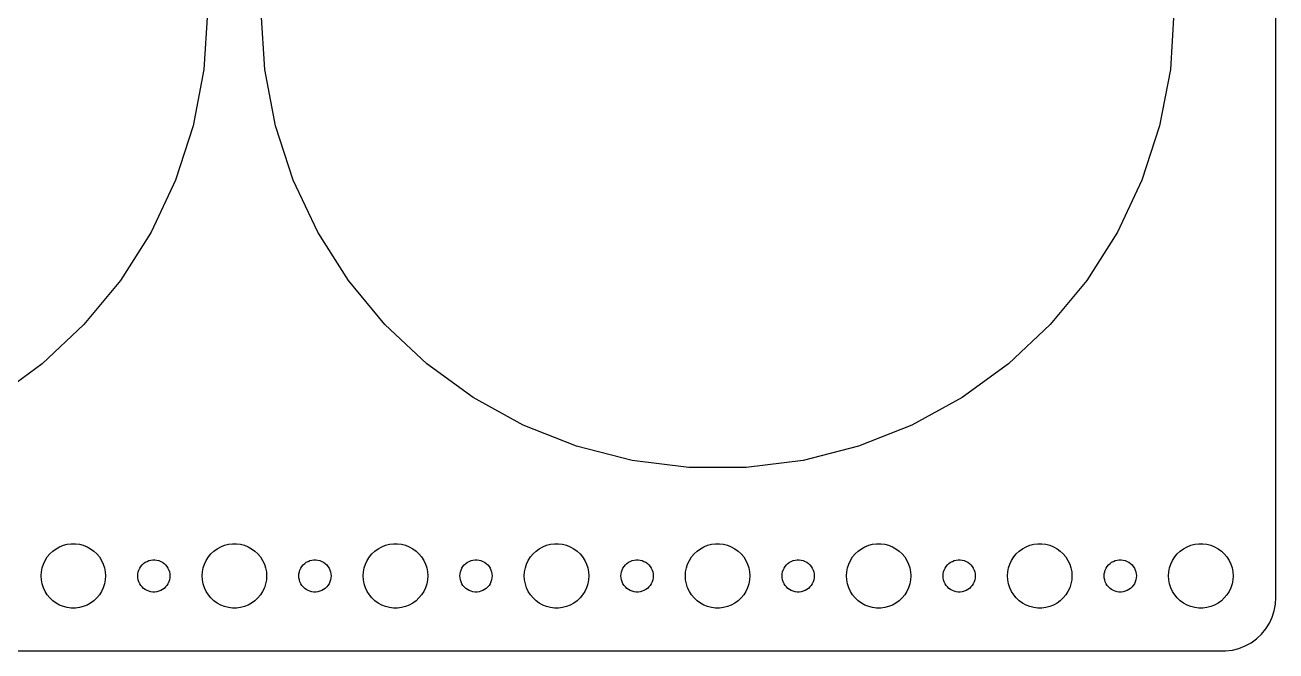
# Model space of a CAD drawing. Header units: metres. Extents: x -232 to 232, y -59 to 59.
# Drawn here: x 115.5 to 232, y -59.5 to -1.2 of the extents above; entities that cross this region are included whole.
import ezdxf

# ---------------------------------------------------------------- set-up
doc = ezdxf.new("R2010")
doc.units = ezdxf.units.M

msp = doc.modelspace()

# ---------------------------------------------------------------- linework, layer by layer
for p, q in [((232, -54.5), (232, 54.5)), ((132.5, 0), (132.165, -5.32666)), ((137.835, -5.32666), (137.5, 0)), ((222.5, 0), (222.165, -5.32666)), ((132.165, -5.32666), (131.165, -10.5693)), ((138.835, -10.5693), (137.835, -5.32666)), ((222.165, -5.32666), (221.165, -10.5693)), ((131.165, -10.5693), (129.516, -15.6453)), ((140.484, -15.6453), (138.835, -10.5693)), ((221.165, -10.5693), (219.516, -15.6453)), ((129.516, -15.6453), (127.243, -20.4745)), ((142.757, -20.4745), (140.484, -15.6453)), ((219.516, -15.6453), (217.243, -20.4745)), ((127.243, -20.4745), (124.383, -24.9809)), ((145.617, -24.9809), (142.757, -20.4745)), ((217.243, -20.4745), (214.383, -24.9809)), ((124.383, -24.9809), (120.981, -29.0932)), ((149.019, -29.0932), (145.617, -24.9809)), ((214.383, -24.9809), (210.981, -29.0932)), ((120.981, -29.0932), (117.091, -32.7468)), ((152.909, -32.7468), (149.019, -29.0932)), ((210.981, -29.0932), (207.091, -32.7468)), ((117.091, -32.7468), (112.773, -35.8839)), ((157.227, -35.8839), (152.909, -32.7468)), ((207.091, -32.7468), (202.773, -35.8839)), ((161.904, -38.4551), (157.227, -35.8839)), ((202.773, -35.8839), (198.096, -38.4551)), ((166.867, -40.4199), (161.904, -38.4551)), ((198.096, -38.4551), (193.133, -40.4199)), ((172.036, -41.7472), (166.867, -40.4199)), ((193.133, -40.4199), (187.964, -41.7472)), ((177.331, -42.4161), (172.036, -41.7472)), ((187.964, -41.7472), (182.669, -42.4161)), ((182.669, -42.4161), (177.331, -42.4161)), ((118.088, -50.1885), (118.393, -49.967)), ((118.393, -49.967), (118.723, -49.7855)), ((118.723, -49.7855), (119.073, -49.6468)), ((119.073, -49.6468), (119.438, -49.5531)), ((119.438, -49.5531), (119.812, -49.5059)), ((119.812, -49.5059), (120.188, -49.5059)), ((120.188, -49.5059), (120.562, -49.5531)), ((120.562, -49.5531), (120.927, -49.6468)), ((120.927, -49.6468), (121.277, -49.7855)), ((121.277, -49.7855), (121.607, -49.967)), ((121.607, -49.967), (121.912, -50.1885)), ((133.088, -50.1885), (133.393, -49.967)), ((133.393, -49.967), (133.723, -49.7855)), ((133.723, -49.7855), (134.073, -49.6468)), ((134.073, -49.6468), (134.438, -49.5531)), ((134.438, -49.5531), (134.812, -49.5059)), ((134.812, -49.5059), (135.188, -49.5059)), ((135.188, -49.5059), (135.562, -49.5531)), ((135.562, -49.5531), (135.927, -49.6468)), ((135.927, -49.6468), (136.277, -49.7855)), ((136.277, -49.7855), (136.607, -49.967)), ((136.607, -49.967), (136.912, -50.1885)), ((148.088, -50.1885), (148.393, -49.967)), ((148.393, -49.967), (148.723, -49.7855)), ((148.723, -49.7855), (149.073, -49.6468)), ((149.073, -49.6468), (149.438, -49.5531)), ((149.438, -49.5531), (149.812, -49.5059)), ((149.812, -49.5059), (150.188, -49.5059)), ((150.188, -49.5059), (150.562, -49.5531)), ((150.562, -49.5531), (150.927, -49.6468)), ((150.927, -49.6468), (151.277, -49.7855)), ((151.277, -49.7855), (151.607, -49.967)), ((151.607, -49.967), (151.912, -50.1885)), ((163.088, -50.1885), (163.393, -49.967)), ((163.393, -49.967), (163.723, -49.7855)), ((163.723, -49.7855), (164.073, -49.6468)), ((164.073, -49.6468), (164.438, -49.5531)), ((164.438, -49.5531), (164.812, -49.5059)), ((164.812, -49.5059), (165.188, -49.5059)), ((165.188, -49.5059), (165.562, -49.5531)), ((165.562, -49.5531), (165.927, -49.6468)), ((165.927, -49.6468), (166.277, -49.7855)), ((166.277, -49.7855), (166.607, -49.967)), ((166.607, -49.967), (166.912, -50.1885)), ((178.088, -50.1885), (178.393, -49.967)), ((178.393, -49.967), (178.723, -49.7855)), ((178.723, -49.7855), (179.073, -49.6468)), ((179.073, -49.6468), (179.438, -49.5531)), ((179.438, -49.5531), (179.812, -49.5059)), ((179.812, -49.5059), (180.188, -49.5059)), ((180.188, -49.5059), (180.562, -49.5531)), ((180.562, -49.5531), (180.927, -49.6468)), ((180.927, -49.6468), (181.277, -49.7855)), ((181.277, -49.7855), (181.607, -49.967)), ((181.607, -49.967), (181.912, -50.1885)), ((193.088, -50.1885), (193.393, -49.967)), ((193.393, -49.967), (193.723, -49.7855)), ((193.723, -49.7855), (194.073, -49.6468)), ((194.073, -49.6468), (194.438, -49.5531)), ((194.438, -49.5531), (194.812, -49.5059)), ((194.812, -49.5059), (195.188, -49.5059)), ((195.188, -49.5059), (195.562, -49.5531)), ((195.562, -49.5531), (195.927, -49.6468)), ((195.927, -49.6468), (196.277, -49.7855)), ((196.277, -49.7855), (196.607, -49.967)), ((196.607, -49.967), (196.912, -50.1885)), ((208.088, -50.1885), (208.393, -49.967)), ((208.393, -49.967), (208.723, -49.7855)), ((208.723, -49.7855), (209.073, -49.6468)), ((209.073, -49.6468), (209.438, -49.5531)), ((209.438, -49.5531), (209.812, -49.5059)), ((209.812, -49.5059), (210.188, -49.5059)), ((210.188, -49.5059), (210.562, -49.5531)), ((210.562, -49.5531), (210.927, -49.6468)), ((210.927, -49.6468), (211.277, -49.7855)), ((211.277, -49.7855), (211.607, -49.967)), ((211.607, -49.967), (211.912, -50.1885)), ((223.088, -50.1885), (223.393, -49.967)), ((223.393, -49.967), (223.723, -49.7855)), ((223.723, -49.7855), (224.073, -49.6468)), ((224.073, -49.6468), (224.438, -49.5531)), ((224.438, -49.5531), (224.812, -49.5059)), ((224.812, -49.5059), (225.188, -49.5059)), ((225.188, -49.5059), (225.562, -49.5531)), ((225.562, -49.5531), (225.927, -49.6468)), ((225.927, -49.6468), (226.277, -49.7855)), ((226.277, -49.7855), (226.607, -49.967)), ((226.607, -49.967), (226.912, -50.1885)), ((117.211, -51.3956), (117.371, -51.0547)), ((117.371, -51.0547), (117.573, -50.7366)), ((117.573, -50.7366), (117.813, -50.4464)), ((117.813, -50.4464), (118.088, -50.1885)), ((121.912, -50.1885), (122.187, -50.4464)), ((122.187, -50.4464), (122.427, -50.7366)), ((122.427, -50.7366), (122.629, -51.0547)), ((122.629, -51.0547), (122.789, -51.3956)), ((126.544, -51.3442), (126.696, -51.2335)), ((126.696, -51.2335), (126.861, -51.1428)), ((126.861, -51.1428), (127.036, -51.0734)), ((127.036, -51.0734), (127.219, -51.0266)), ((127.219, -51.0266), (127.406, -51.003)), ((127.406, -51.003), (127.594, -51.003)), ((127.594, -51.003), (127.781, -51.0266)), ((127.781, -51.0266), (127.964, -51.0734)), ((127.964, -51.0734), (128.139, -51.1428)), ((128.139, -51.1428), (128.304, -51.2335)), ((128.304, -51.2335), (128.456, -51.3442)), ((132.211, -51.3956), (132.371, -51.0547)), ((132.371, -51.0547), (132.573, -50.7366)), ((132.573, -50.7366), (132.813, -50.4464)), ((132.813, -50.4464), (133.088, -50.1885)), ((136.912, -50.1885), (137.187, -50.4464)), ((137.187, -50.4464), (137.427, -50.7366)), ((137.427, -50.7366), (137.629, -51.0547)), ((137.629, -51.0547), (137.789, -51.3956)), ((141.544, -51.3442), (141.696, -51.2335)), ((141.696, -51.2335), (141.861, -51.1428)), ((141.861, -51.1428), (142.036, -51.0734)), ((142.036, -51.0734), (142.219, -51.0266)), ((142.219, -51.0266), (142.406, -51.003)), ((142.406, -51.003), (142.594, -51.003)), ((142.594, -51.003), (142.781, -51.0266)), ((142.781, -51.0266), (142.964, -51.0734)), ((142.964, -51.0734), (143.139, -51.1428)), ((143.139, -51.1428), (143.304, -51.2335)), ((143.304, -51.2335), (143.456, -51.3442)), ((147.211, -51.3956), (147.371, -51.0547)), ((147.371, -51.0547), (147.573, -50.7366)), ((147.573, -50.7366), (147.813, -50.4464)), ((147.813, -50.4464), (148.088, -50.1885)), ((151.912, -50.1885), (152.187, -50.4464)), ((152.187, -50.4464), (152.427, -50.7366)), ((152.427, -50.7366), (152.629, -51.0547)), ((152.629, -51.0547), (152.789, -51.3956)), ((156.544, -51.3442), (156.696, -51.2335)), ((156.696, -51.2335), (156.861, -51.1428)), ((156.861, -51.1428), (157.036, -51.0734)), ((157.036, -51.0734), (157.219, -51.0266)), ((157.219, -51.0266), (157.406, -51.003)), ((157.406, -51.003), (157.594, -51.003)), ((157.594, -51.003), (157.781, -51.0266)), ((157.781, -51.0266), (157.964, -51.0734)), ((157.964, -51.0734), (158.139, -51.1428)), ((158.139, -51.1428), (158.304, -51.2335)), ((158.304, -51.2335), (158.456, -51.3442)), ((162.211, -51.3956), (162.371, -51.0547)), ((162.371, -51.0547), (162.573, -50.7366)), ((162.573, -50.7366), (162.813, -50.4464)), ((162.813, -50.4464), (163.088, -50.1885)), ((166.912, -50.1885), (167.187, -50.4464)), ((167.187, -50.4464), (167.427, -50.7366)), ((167.427, -50.7366), (167.629, -51.0547)), ((167.629, -51.0547), (167.789, -51.3956)), ((171.544, -51.3442), (171.696, -51.2335)), ((171.696, -51.2335), (171.861, -51.1428)), ((171.861, -51.1428), (172.036, -51.0734)), ((172.036, -51.0734), (172.219, -51.0266)), ((172.219, -51.0266), (172.406, -51.003)), ((172.406, -51.003), (172.594, -51.003)), ((172.594, -51.003), (172.781, -51.0266)), ((172.781, -51.0266), (172.964, -51.0734)), ((172.964, -51.0734), (173.139, -51.1428)), ((173.139, -51.1428), (173.304, -51.2335)), ((173.304, -51.2335), (173.456, -51.3442)), ((177.211, -51.3956), (177.371, -51.0547)), ((177.371, -51.0547), (177.573, -50.7366)), ((177.573, -50.7366), (177.813, -50.4464)), ((177.813, -50.4464), (178.088, -50.1885)), ((181.912, -50.1885), (182.187, -50.4464)), ((182.187, -50.4464), (182.427, -50.7366)), ((182.427, -50.7366), (182.629, -51.0547)), ((182.629, -51.0547), (182.789, -51.3956)), ((186.544, -51.3442), (186.696, -51.2335)), ((186.696, -51.2335), (186.861, -51.1428)), ((186.861, -51.1428), (187.036, -51.0734)), ((187.036, -51.0734), (187.219, -51.0266)), ((187.219, -51.0266), (187.406, -51.003)), ((187.406, -51.003), (187.594, -51.003)), ((187.594, -51.003), (187.781, -51.0266)), ((187.781, -51.0266), (187.964, -51.0734)), ((187.964, -51.0734), (188.139, -51.1428)), ((188.139, -51.1428), (188.304, -51.2335)), ((188.304, -51.2335), (188.456, -51.3442)), ((192.211, -51.3956), (192.371, -51.0547)), ((192.371, -51.0547), (192.573, -50.7366)), ((192.573, -50.7366), (192.813, -50.4464)), ((192.813, -50.4464), (193.088, -50.1885)), ((196.912, -50.1885), (197.187, -50.4464)), ((197.187, -50.4464), (197.427, -50.7366)), ((197.427, -50.7366), (197.629, -51.0547)), ((197.629, -51.0547), (197.789, -51.3956)), ((201.544, -51.3442), (201.696, -51.2335)), ((201.696, -51.2335), (201.861, -51.1428)), ((201.861, -51.1428), (202.036, -51.0734)), ((202.036, -51.0734), (202.219, -51.0266)), ((202.219, -51.0266), (202.406, -51.003)), ((202.406, -51.003), (202.594, -51.003)), ((202.594, -51.003), (202.781, -51.0266)), ((202.781, -51.0266), (202.964, -51.0734)), ((202.964, -51.0734), (203.139, -51.1428)), ((203.139, -51.1428), (203.304, -51.2335)), ((203.304, -51.2335), (203.456, -51.3442)), ((207.211, -51.3956), (207.371, -51.0547)), ((207.371, -51.0547), (207.573, -50.7366)), ((207.573, -50.7366), (207.813, -50.4464)), ((207.813, -50.4464), (208.088, -50.1885)), ((211.912, -50.1885), (212.187, -50.4464)), ((212.187, -50.4464), (212.427, -50.7366)), ((212.427, -50.7366), (212.629, -51.0547)), ((212.629, -51.0547), (212.789, -51.3956)), ((216.544, -51.3442), (216.696, -51.2335)), ((216.696, -51.2335), (216.861, -51.1428)), ((216.861, -51.1428), (217.036, -51.0734)), ((217.036, -51.0734), (217.219, -51.0266)), ((217.219, -51.0266), (217.406, -51.003)), ((217.406, -51.003), (217.594, -51.003)), ((217.594, -51.003), (217.781, -51.0266)), ((217.781, -51.0266), (217.964, -51.0734)), ((217.964, -51.0734), (218.139, -51.1428)), ((218.139, -51.1428), (218.304, -51.2335)), ((218.304, -51.2335), (218.456, -51.3442)), ((222.211, -51.3956), (222.371, -51.0547)), ((222.371, -51.0547), (222.573, -50.7366)), ((222.573, -50.7366), (222.813, -50.4464)), ((222.813, -50.4464), (223.088, -50.1885)), ((226.912, -50.1885), (227.187, -50.4464)), ((227.187, -50.4464), (227.427, -50.7366)), ((227.427, -50.7366), (227.629, -51.0547)), ((227.629, -51.0547), (227.789, -51.3956)), ((117, -52.5), (117.024, -52.124)), ((117.024, -52.124), (117.094, -51.7539)), ((117.094, -51.7539), (117.211, -51.3956)), ((122.789, -51.3956), (122.906, -51.7539)), ((122.906, -51.7539), (122.976, -52.124)), ((122.976, -52.124), (123, -52.5)), ((126, -52.5), (126.012, -52.312)), ((126.012, -52.312), (126.047, -52.127)), ((126.047, -52.127), (126.105, -51.9478)), ((126.105, -51.9478), (126.186, -51.7774)), ((126.186, -51.7774), (126.286, -51.6183)), ((126.286, -51.6183), (126.407, -51.4732)), ((126.407, -51.4732), (126.544, -51.3442)), ((128.456, -51.3442), (128.593, -51.4732)), ((128.593, -51.4732), (128.714, -51.6183)), ((128.714, -51.6183), (128.814, -51.7774)), ((128.814, -51.7774), (128.895, -51.9478)), ((128.895, -51.9478), (128.953, -52.127)), ((128.953, -52.127), (128.988, -52.312)), ((128.988, -52.312), (129, -52.5)), ((132, -52.5), (132.024, -52.124)), ((132.024, -52.124), (132.094, -51.7539)), ((132.094, -51.7539), (132.211, -51.3956)), ((137.789, -51.3956), (137.906, -51.7539)), ((137.906, -51.7539), (137.976, -52.124)), ((137.976, -52.124), (138, -52.5)), ((141, -52.5), (141.012, -52.312)), ((141.012, -52.312), (141.047, -52.127)), ((141.047, -52.127), (141.105, -51.9478)), ((141.105, -51.9478), (141.186, -51.7774)), ((141.186, -51.7774), (141.286, -51.6183)), ((141.286, -51.6183), (141.407, -51.4732)), ((141.407, -51.4732), (141.544, -51.3442)), ((143.456, -51.3442), (143.593, -51.4732)), ((143.593, -51.4732), (143.714, -51.6183)), ((143.714, -51.6183), (143.814, -51.7774)), ((143.814, -51.7774), (143.895, -51.9478)), ((143.895, -51.9478), (143.953, -52.127)), ((143.953, -52.127), (143.988, -52.312)), ((143.988, -52.312), (144, -52.5)), ((147, -52.5), (147.024, -52.124)), ((147.024, -52.124), (147.094, -51.7539)), ((147.094, -51.7539), (147.211, -51.3956)), ((152.789, -51.3956), (152.906, -51.7539)), ((152.906, -51.7539), (152.976, -52.124)), ((152.976, -52.124), (153, -52.5)), ((156, -52.5), (156.012, -52.312)), ((156.012, -52.312), (156.047, -52.127)), ((156.047, -52.127), (156.105, -51.9478)), ((156.105, -51.9478), (156.186, -51.7774)), ((156.186, -51.7774), (156.286, -51.6183)), ((156.286, -51.6183), (156.407, -51.4732)), ((156.407, -51.4732), (156.544, -51.3442)), ((158.456, -51.3442), (158.593, -51.4732)), ((158.593, -51.4732), (158.714, -51.6183)), ((158.714, -51.6183), (158.814, -51.7774)), ((158.814, -51.7774), (158.895, -51.9478)), ((158.895, -51.9478), (158.953, -52.127)), ((158.953, -52.127), (158.988, -52.312)), ((158.988, -52.312), (159, -52.5)), ((162, -52.5), (162.024, -52.124)), ((162.024, -52.124), (162.094, -51.7539)), ((162.094, -51.7539), (162.211, -51.3956)), ((167.789, -51.3956), (167.906, -51.7539)), ((167.906, -51.7539), (167.976, -52.124)), ((167.976, -52.124), (168, -52.5)), ((171, -52.5), (171.012, -52.312)), ((171.012, -52.312), (171.047, -52.127)), ((171.047, -52.127), (171.105, -51.9478)), ((171.105, -51.9478), (171.186, -51.7774)), ((171.186, -51.7774), (171.286, -51.6183)), ((171.286, -51.6183), (171.407, -51.4732)), ((171.407, -51.4732), (171.544, -51.3442)), ((173.456, -51.3442), (173.593, -51.4732)), ((173.593, -51.4732), (173.714, -51.6183)), ((173.714, -51.6183), (173.814, -51.7774)), ((173.814, -51.7774), (173.895, -51.9478)), ((173.895, -51.9478), (173.953, -52.127)), ((173.953, -52.127), (173.988, -52.312)), ((173.988, -52.312), (174, -52.5)), ((177, -52.5), (177.024, -52.124)), ((177.024, -52.124), (177.094, -51.7539)), ((177.094, -51.7539), (177.211, -51.3956)), ((182.789, -51.3956), (182.906, -51.7539)), ((182.906, -51.7539), (182.976, -52.124)), ((182.976, -52.124), (183, -52.5)), ((186, -52.5), (186.012, -52.312)), ((186.012, -52.312), (186.047, -52.127)), ((186.047, -52.127), (186.105, -51.9478)), ((186.105, -51.9478), (186.186, -51.7774)), ((186.186, -51.7774), (186.286, -51.6183)), ((186.286, -51.6183), (186.407, -51.4732)), ((186.407, -51.4732), (186.544, -51.3442)), ((188.456, -51.3442), (188.593, -51.4732)), ((188.593, -51.4732), (188.714, -51.6183)), ((188.714, -51.6183), (188.814, -51.7774)), ((188.814, -51.7774), (188.895, -51.9478)), ((188.895, -51.9478), (188.953, -52.127)), ((188.953, -52.127), (188.988, -52.312)), ((188.988, -52.312), (189, -52.5)), ((192, -52.5), (192.024, -52.124)), ((192.024, -52.124), (192.094, -51.7539)), ((192.094, -51.7539), (192.211, -51.3956)), ((197.789, -51.3956), (197.906, -51.7539)), ((197.906, -51.7539), (197.976, -52.124)), ((197.976, -52.124), (198, -52.5)), ((201, -52.5), (201.012, -52.312)), ((201.012, -52.312), (201.047, -52.127)), ((201.047, -52.127), (201.105, -51.9478)), ((201.105, -51.9478), (201.186, -51.7774)), ((201.186, -51.7774), (201.286, -51.6183)), ((201.286, -51.6183), (201.407, -51.4732)), ((201.407, -51.4732), (201.544, -51.3442)), ((203.456, -51.3442), (203.593, -51.4732)), ((203.593, -51.4732), (203.714, -51.6183)), ((203.714, -51.6183), (203.814, -51.7774)), ((203.814, -51.7774), (203.895, -51.9478)), ((203.895, -51.9478), (203.953, -52.127)), ((203.953, -52.127), (203.988, -52.312)), ((203.988, -52.312), (204, -52.5)), ((207, -52.5), (207.024, -52.124)), ((207.024, -52.124), (207.094, -51.7539)), ((207.094, -51.7539), (207.211, -51.3956)), ((212.789, -51.3956), (212.906, -51.7539)), ((212.906, -51.7539), (212.976, -52.124)), ((212.976, -52.124), (213, -52.5)), ((216, -52.5), (216.012, -52.312)), ((216.012, -52.312), (216.047, -52.127)), ((216.047, -52.127), (216.105, -51.9478)), ((216.105, -51.9478), (216.186, -51.7774)), ((216.186, -51.7774), (216.286, -51.6183)), ((216.286, -51.6183), (216.407, -51.4732)), ((216.407, -51.4732), (216.544, -51.3442)), ((218.456, -51.3442), (218.593, -51.4732)), ((218.593, -51.4732), (218.714, -51.6183)), ((218.714, -51.6183), (218.814, -51.7774)), ((218.814, -51.7774), (218.895, -51.9478)), ((218.895, -51.9478), (218.953, -52.127)), ((218.953, -52.127), (218.988, -52.312)), ((218.988, -52.312), (219, -52.5)), ((222, -52.5), (222.024, -52.124)), ((222.024, -52.124), (222.094, -51.7539)), ((222.094, -51.7539), (222.211, -51.3956)), ((227.789, -51.3956), (227.906, -51.7539)), ((227.906, -51.7539), (227.976, -52.124)), ((227.976, -52.124), (228, -52.5)), ((117.024, -52.876), (117, -52.5)), ((117.094, -53.2461), (117.024, -52.876)), ((117.211, -53.6044), (117.094, -53.2461)), ((122.906, -53.2461), (122.789, -53.6044)), ((122.976, -52.876), (122.906, -53.2461)), ((123, -52.5), (122.976, -52.876)), ((126.012, -52.688), (126, -52.5)), ((126.047, -52.873), (126.012, -52.688)), ((126.105, -53.0522), (126.047, -52.873)), ((126.186, -53.2226), (126.105, -53.0522)), ((126.286, -53.3817), (126.186, -53.2226)), ((126.407, -53.5268), (126.286, -53.3817)), ((126.544, -53.6558), (126.407, -53.5268)), ((128.593, -53.5268), (128.456, -53.6558)), ((128.714, -53.3817), (128.593, -53.5268)), ((128.814, -53.2226), (128.714, -53.3817)), ((128.895, -53.0522), (128.814, -53.2226)), ((128.953, -52.873), (128.895, -53.0522)), ((128.988, -52.688), (128.953, -52.873)), ((129, -52.5), (128.988, -52.688)), ((132.024, -52.876), (132, -52.5)), ((132.094, -53.2461), (132.024, -52.876)), ((132.211, -53.6044), (132.094, -53.2461)), ((137.906, -53.2461), (137.789, -53.6044)), ((137.976, -52.876), (137.906, -53.2461)), ((138, -52.5), (137.976, -52.876)), ((141.012, -52.688), (141, -52.5)), ((141.047, -52.873), (141.012, -52.688)), ((141.105, -53.0522), (141.047, -52.873)), ((141.186, -53.2226), (141.105, -53.0522)), ((141.286, -53.3817), (141.186, -53.2226)), ((141.407, -53.5268), (141.286, -53.3817)), ((141.544, -53.6558), (141.407, -53.5268)), ((143.593, -53.5268), (143.456, -53.6558)), ((143.714, -53.3817), (143.593, -53.5268)), ((143.814, -53.2226), (143.714, -53.3817)), ((143.895, -53.0522), (143.814, -53.2226)), ((143.953, -52.873), (143.895, -53.0522)), ((143.988, -52.688), (143.953, -52.873)), ((144, -52.5), (143.988, -52.688)), ((147.024, -52.876), (147, -52.5)), ((147.094, -53.2461), (147.024, -52.876)), ((147.211, -53.6044), (147.094, -53.2461)), ((152.906, -53.2461), (152.789, -53.6044)), ((152.976, -52.876), (152.906, -53.2461)), ((153, -52.5), (152.976, -52.876)), ((156.012, -52.688), (156, -52.5)), ((156.047, -52.873), (156.012, -52.688)), ((156.105, -53.0522), (156.047, -52.873)), ((156.186, -53.2226), (156.105, -53.0522)), ((156.286, -53.3817), (156.186, -53.2226)), ((156.407, -53.5268), (156.286, -53.3817)), ((156.544, -53.6558), (156.407, -53.5268)), ((158.593, -53.5268), (158.456, -53.6558)), ((158.714, -53.3817), (158.593, -53.5268)), ((158.814, -53.2226), (158.714, -53.3817)), ((158.895, -53.0522), (158.814, -53.2226)), ((158.953, -52.873), (158.895, -53.0522)), ((158.988, -52.688), (158.953, -52.873)), ((159, -52.5), (158.988, -52.688)), ((162.024, -52.876), (162, -52.5)), ((162.094, -53.2461), (162.024, -52.876)), ((162.211, -53.6044), (162.094, -53.2461)), ((167.906, -53.2461), (167.789, -53.6044)), ((167.976, -52.876), (167.906, -53.2461)), ((168, -52.5), (167.976, -52.876)), ((171.012, -52.688), (171, -52.5)), ((171.047, -52.873), (171.012, -52.688)), ((171.105, -53.0522), (171.047, -52.873)), ((171.186, -53.2226), (171.105, -53.0522)), ((171.286, -53.3817), (171.186, -53.2226)), ((171.407, -53.5268), (171.286, -53.3817)), ((171.544, -53.6558), (171.407, -53.5268)), ((173.593, -53.5268), (173.456, -53.6558)), ((173.714, -53.3817), (173.593, -53.5268)), ((173.814, -53.2226), (173.714, -53.3817)), ((173.895, -53.0522), (173.814, -53.2226)), ((173.953, -52.873), (173.895, -53.0522)), ((173.988, -52.688), (173.953, -52.873)), ((174, -52.5), (173.988, -52.688)), ((177.024, -52.876), (177, -52.5)), ((177.094, -53.2461), (177.024, -52.876)), ((177.211, -53.6044), (177.094, -53.2461)), ((182.906, -53.2461), (182.789, -53.6044)), ((182.976, -52.876), (182.906, -53.2461)), ((183, -52.5), (182.976, -52.876)), ((186.012, -52.688), (186, -52.5)), ((186.047, -52.873), (186.012, -52.688)), ((186.105, -53.0522), (186.047, -52.873)), ((186.186, -53.2226), (186.105, -53.0522)), ((186.286, -53.3817), (186.186, -53.2226)), ((186.407, -53.5268), (186.286, -53.3817)), ((186.544, -53.6558), (186.407, -53.5268)), ((188.593, -53.5268), (188.456, -53.6558)), ((188.714, -53.3817), (188.593, -53.5268)), ((188.814, -53.2226), (188.714, -53.3817)), ((188.895, -53.0522), (188.814, -53.2226)), ((188.953, -52.873), (188.895, -53.0522)), ((188.988, -52.688), (188.953, -52.873)), ((189, -52.5), (188.988, -52.688)), ((192.024, -52.876), (192, -52.5)), ((192.094, -53.2461), (192.024, -52.876)), ((192.211, -53.6044), (192.094, -53.2461)), ((197.906, -53.2461), (197.789, -53.6044)), ((197.976, -52.876), (197.906, -53.2461)), ((198, -52.5), (197.976, -52.876)), ((201.012, -52.688), (201, -52.5)), ((201.047, -52.873), (201.012, -52.688)), ((201.105, -53.0522), (201.047, -52.873)), ((201.186, -53.2226), (201.105, -53.0522)), ((201.286, -53.3817), (201.186, -53.2226)), ((201.407, -53.5268), (201.286, -53.3817)), ((201.544, -53.6558), (201.407, -53.5268)), ((203.593, -53.5268), (203.456, -53.6558)), ((203.714, -53.3817), (203.593, -53.5268)), ((203.814, -53.2226), (203.714, -53.3817)), ((203.895, -53.0522), (203.814, -53.2226)), ((203.953, -52.873), (203.895, -53.0522)), ((203.988, -52.688), (203.953, -52.873)), ((204, -52.5), (203.988, -52.688)), ((207.024, -52.876), (207, -52.5)), ((207.094, -53.2461), (207.024, -52.876)), ((207.211, -53.6044), (207.094, -53.2461)), ((212.906, -53.2461), (212.789, -53.6044)), ((212.976, -52.876), (212.906, -53.2461)), ((213, -52.5), (212.976, -52.876)), ((216.012, -52.688), (216, -52.5)), ((216.047, -52.873), (216.012, -52.688)), ((216.105, -53.0522), (216.047, -52.873)), ((216.186, -53.2226), (216.105, -53.0522)), ((216.286, -53.3817), (216.186, -53.2226)), ((216.407, -53.5268), (216.286, -53.3817)), ((216.544, -53.6558), (216.407, -53.5268)), ((218.593, -53.5268), (218.456, -53.6558)), ((218.714, -53.3817), (218.593, -53.5268)), ((218.814, -53.2226), (218.714, -53.3817)), ((218.895, -53.0522), (218.814, -53.2226)), ((218.953, -52.873), (218.895, -53.0522)), ((218.988, -52.688), (218.953, -52.873)), ((219, -52.5), (218.988, -52.688)), ((222.024, -52.876), (222, -52.5)), ((222.094, -53.2461), (222.024, -52.876)), ((222.211, -53.6044), (222.094, -53.2461)), ((227.906, -53.2461), (227.789, -53.6044)), ((227.976, -52.876), (227.906, -53.2461)), ((228, -52.5), (227.976, -52.876)), ((117.371, -53.9453), (117.211, -53.6044)), ((117.573, -54.2634), (117.371, -53.9453)), ((117.813, -54.5536), (117.573, -54.2634)), ((118.088, -54.8115), (117.813, -54.5536)), ((122.187, -54.5536), (121.912, -54.8115)), ((122.427, -54.2634), (122.187, -54.5536)), ((122.629, -53.9453), (122.427, -54.2634)), ((122.789, -53.6044), (122.629, -53.9453)), ((126.696, -53.7665), (126.544, -53.6558)), ((126.861, -53.8572), (126.696, -53.7665)), ((127.036, -53.9266), (126.861, -53.8572)), ((127.219, -53.9734), (127.036, -53.9266)), ((127.406, -53.997), (127.219, -53.9734)), ((127.594, -53.997), (127.406, -53.997)), ((127.781, -53.9734), (127.594, -53.997)), ((127.964, -53.9266), (127.781, -53.9734)), ((128.139, -53.8572), (127.964, -53.9266)), ((128.304, -53.7665), (128.139, -53.8572)), ((128.456, -53.6558), (128.304, -53.7665)), ((132.371, -53.9453), (132.211, -53.6044)), ((132.573, -54.2634), (132.371, -53.9453)), ((132.813, -54.5536), (132.573, -54.2634)), ((133.088, -54.8115), (132.813, -54.5536)), ((137.187, -54.5536), (136.912, -54.8115)), ((137.427, -54.2634), (137.187, -54.5536)), ((137.629, -53.9453), (137.427, -54.2634)), ((137.789, -53.6044), (137.629, -53.9453)), ((141.696, -53.7665), (141.544, -53.6558)), ((141.861, -53.8572), (141.696, -53.7665)), ((142.036, -53.9266), (141.861, -53.8572)), ((142.219, -53.9734), (142.036, -53.9266)), ((142.406, -53.997), (142.219, -53.9734)), ((142.594, -53.997), (142.406, -53.997)), ((142.781, -53.9734), (142.594, -53.997)), ((142.964, -53.9266), (142.781, -53.9734)), ((143.139, -53.8572), (142.964, -53.9266)), ((143.304, -53.7665), (143.139, -53.8572)), ((143.456, -53.6558), (143.304, -53.7665)), ((147.371, -53.9453), (147.211, -53.6044)), ((147.573, -54.2634), (147.371, -53.9453)), ((147.813, -54.5536), (147.573, -54.2634)), ((148.088, -54.8115), (147.813, -54.5536)), ((152.187, -54.5536), (151.912, -54.8115)), ((152.427, -54.2634), (152.187, -54.5536)), ((152.629, -53.9453), (152.427, -54.2634)), ((152.789, -53.6044), (152.629, -53.9453)), ((156.696, -53.7665), (156.544, -53.6558)), ((156.861, -53.8572), (156.696, -53.7665)), ((157.036, -53.9266), (156.861, -53.8572)), ((157.219, -53.9734), (157.036, -53.9266)), ((157.406, -53.997), (157.219, -53.9734)), ((157.594, -53.997), (157.406, -53.997)), ((157.781, -53.9734), (157.594, -53.997)), ((157.964, -53.9266), (157.781, -53.9734)), ((158.139, -53.8572), (157.964, -53.9266)), ((158.304, -53.7665), (158.139, -53.8572)), ((158.456, -53.6558), (158.304, -53.7665)), ((162.371, -53.9453), (162.211, -53.6044)), ((162.573, -54.2634), (162.371, -53.9453)), ((162.813, -54.5536), (162.573, -54.2634)), ((163.088, -54.8115), (162.813, -54.5536)), ((167.187, -54.5536), (166.912, -54.8115)), ((167.427, -54.2634), (167.187, -54.5536)), ((167.629, -53.9453), (167.427, -54.2634)), ((167.789, -53.6044), (167.629, -53.9453)), ((171.696, -53.7665), (171.544, -53.6558)), ((171.861, -53.8572), (171.696, -53.7665)), ((172.036, -53.9266), (171.861, -53.8572)), ((172.219, -53.9734), (172.036, -53.9266)), ((172.406, -53.997), (172.219, -53.9734)), ((172.594, -53.997), (172.406, -53.997)), ((172.781, -53.9734), (172.594, -53.997)), ((172.964, -53.9266), (172.781, -53.9734)), ((173.139, -53.8572), (172.964, -53.9266)), ((173.304, -53.7665), (173.139, -53.8572)), ((173.456, -53.6558), (173.304, -53.7665)), ((177.371, -53.9453), (177.211, -53.6044)), ((177.573, -54.2634), (177.371, -53.9453)), ((177.813, -54.5536), (177.573, -54.2634)), ((178.088, -54.8115), (177.813, -54.5536)), ((182.187, -54.5536), (181.912, -54.8115)), ((182.427, -54.2634), (182.187, -54.5536)), ((182.629, -53.9453), (182.427, -54.2634)), ((182.789, -53.6044), (182.629, -53.9453)), ((186.696, -53.7665), (186.544, -53.6558)), ((186.861, -53.8572), (186.696, -53.7665)), ((187.036, -53.9266), (186.861, -53.8572)), ((187.219, -53.9734), (187.036, -53.9266)), ((187.406, -53.997), (187.219, -53.9734)), ((187.594, -53.997), (187.406, -53.997)), ((187.781, -53.9734), (187.594, -53.997)), ((187.964, -53.9266), (187.781, -53.9734)), ((188.139, -53.8572), (187.964, -53.9266)), ((188.304, -53.7665), (188.139, -53.8572)), ((188.456, -53.6558), (188.304, -53.7665)), ((192.371, -53.9453), (192.211, -53.6044)), ((192.573, -54.2634), (192.371, -53.9453)), ((192.813, -54.5536), (192.573, -54.2634)), ((193.088, -54.8115), (192.813, -54.5536)), ((197.187, -54.5536), (196.912, -54.8115)), ((197.427, -54.2634), (197.187, -54.5536)), ((197.629, -53.9453), (197.427, -54.2634)), ((197.789, -53.6044), (197.629, -53.9453)), ((201.696, -53.7665), (201.544, -53.6558)), ((201.861, -53.8572), (201.696, -53.7665)), ((202.036, -53.9266), (201.861, -53.8572)), ((202.219, -53.9734), (202.036, -53.9266)), ((202.406, -53.997), (202.219, -53.9734)), ((202.594, -53.997), (202.406, -53.997)), ((202.781, -53.9734), (202.594, -53.997)), ((202.964, -53.9266), (202.781, -53.9734)), ((203.139, -53.8572), (202.964, -53.9266)), ((203.304, -53.7665), (203.139, -53.8572)), ((203.456, -53.6558), (203.304, -53.7665)), ((207.371, -53.9453), (207.211, -53.6044)), ((207.573, -54.2634), (207.371, -53.9453)), ((207.813, -54.5536), (207.573, -54.2634)), ((208.088, -54.8115), (207.813, -54.5536)), ((212.187, -54.5536), (211.912, -54.8115)), ((212.427, -54.2634), (212.187, -54.5536)), ((212.629, -53.9453), (212.427, -54.2634)), ((212.789, -53.6044), (212.629, -53.9453)), ((216.696, -53.7665), (216.544, -53.6558)), ((216.861, -53.8572), (216.696, -53.7665)), ((217.036, -53.9266), (216.861, -53.8572)), ((217.219, -53.9734), (217.036, -53.9266)), ((217.406, -53.997), (217.219, -53.9734)), ((217.594, -53.997), (217.406, -53.997)), ((217.781, -53.9734), (217.594, -53.997)), ((217.964, -53.9266), (217.781, -53.9734)), ((218.139, -53.8572), (217.964, -53.9266)), ((218.304, -53.7665), (218.139, -53.8572)), ((218.456, -53.6558), (218.304, -53.7665)), ((222.371, -53.9453), (222.211, -53.6044)), ((222.573, -54.2634), (222.371, -53.9453)), ((222.813, -54.5536), (222.573, -54.2634)), ((223.088, -54.8115), (222.813, -54.5536)), ((227.187, -54.5536), (226.912, -54.8115)), ((227.427, -54.2634), (227.187, -54.5536)), ((227.629, -53.9453), (227.427, -54.2634)), ((227.789, -53.6044), (227.629, -53.9453)), ((231.961, -55.1267), (232, -54.5)), ((118.393, -55.033), (118.088, -54.8115)), ((118.723, -55.2145), (118.393, -55.033)), ((119.073, -55.3532), (118.723, -55.2145)), ((119.438, -55.4469), (119.073, -55.3532)), ((119.812, -55.4941), (119.438, -55.4469)), ((120.188, -55.4941), (119.812, -55.4941)), ((120.562, -55.4469), (120.188, -55.4941)), ((120.927, -55.3532), (120.562, -55.4469)), ((121.277, -55.2145), (120.927, -55.3532)), ((121.607, -55.033), (121.277, -55.2145)), ((121.912, -54.8115), (121.607, -55.033)), ((133.393, -55.033), (133.088, -54.8115)), ((133.723, -55.2145), (133.393, -55.033)), ((134.073, -55.3532), (133.723, -55.2145)), ((134.438, -55.4469), (134.073, -55.3532)), ((134.812, -55.4941), (134.438, -55.4469)), ((135.188, -55.4941), (134.812, -55.4941)), ((135.562, -55.4469), (135.188, -55.4941)), ((135.927, -55.3532), (135.562, -55.4469)), ((136.277, -55.2145), (135.927, -55.3532)), ((136.607, -55.033), (136.277, -55.2145)), ((136.912, -54.8115), (136.607, -55.033)), ((148.393, -55.033), (148.088, -54.8115)), ((148.723, -55.2145), (148.393, -55.033)), ((149.073, -55.3532), (148.723, -55.2145)), ((149.438, -55.4469), (149.073, -55.3532)), ((149.812, -55.4941), (149.438, -55.4469)), ((150.188, -55.4941), (149.812, -55.4941)), ((150.562, -55.4469), (150.188, -55.4941)), ((150.927, -55.3532), (150.562, -55.4469)), ((151.277, -55.2145), (150.927, -55.3532)), ((151.607, -55.033), (151.277, -55.2145)), ((151.912, -54.8115), (151.607, -55.033)), ((163.393, -55.033), (163.088, -54.8115)), ((163.723, -55.2145), (163.393, -55.033)), ((164.073, -55.3532), (163.723, -55.2145)), ((164.438, -55.4469), (164.073, -55.3532)), ((164.812, -55.4941), (164.438, -55.4469)), ((165.188, -55.4941), (164.812, -55.4941)), ((165.562, -55.4469), (165.188, -55.4941)), ((165.927, -55.3532), (165.562, -55.4469)), ((166.277, -55.2145), (165.927, -55.3532)), ((166.607, -55.033), (166.277, -55.2145)), ((166.912, -54.8115), (166.607, -55.033)), ((178.393, -55.033), (178.088, -54.8115)), ((178.723, -55.2145), (178.393, -55.033)), ((179.073, -55.3532), (178.723, -55.2145)), ((179.438, -55.4469), (179.073, -55.3532)), ((179.812, -55.4941), (179.438, -55.4469)), ((180.188, -55.4941), (179.812, -55.4941)), ((180.562, -55.4469), (180.188, -55.4941)), ((180.927, -55.3532), (180.562, -55.4469)), ((181.277, -55.2145), (180.927, -55.3532)), ((181.607, -55.033), (181.277, -55.2145)), ((181.912, -54.8115), (181.607, -55.033)), ((193.393, -55.033), (193.088, -54.8115)), ((193.723, -55.2145), (193.393, -55.033)), ((194.073, -55.3532), (193.723, -55.2145)), ((194.438, -55.4469), (194.073, -55.3532)), ((194.812, -55.4941), (194.438, -55.4469)), ((195.188, -55.4941), (194.812, -55.4941)), ((195.562, -55.4469), (195.188, -55.4941)), ((195.927, -55.3532), (195.562, -55.4469)), ((196.277, -55.2145), (195.927, -55.3532)), ((196.607, -55.033), (196.277, -55.2145)), ((196.912, -54.8115), (196.607, -55.033)), ((208.393, -55.033), (208.088, -54.8115)), ((208.723, -55.2145), (208.393, -55.033)), ((209.073, -55.3532), (208.723, -55.2145)), ((209.438, -55.4469), (209.073, -55.3532)), ((209.812, -55.4941), (209.438, -55.4469)), ((210.188, -55.4941), (209.812, -55.4941)), ((210.562, -55.4469), (210.188, -55.4941)), ((210.927, -55.3532), (210.562, -55.4469)), ((211.277, -55.2145), (210.927, -55.3532)), ((211.607, -55.033), (211.277, -55.2145)), ((211.912, -54.8115), (211.607, -55.033)), ((223.393, -55.033), (223.088, -54.8115)), ((223.723, -55.2145), (223.393, -55.033)), ((224.073, -55.3532), (223.723, -55.2145)), ((224.438, -55.4469), (224.073, -55.3532)), ((224.812, -55.4941), (224.438, -55.4469)), ((225.188, -55.4941), (224.812, -55.4941)), ((225.562, -55.4469), (225.188, -55.4941)), ((225.927, -55.3532), (225.562, -55.4469)), ((226.277, -55.2145), (225.927, -55.3532)), ((226.607, -55.033), (226.277, -55.2145)), ((226.912, -54.8115), (226.607, -55.033)), ((231.649, -56.3406), (231.843, -55.7434)), ((231.843, -55.7434), (231.961, -55.1267)), ((231.045, -57.4389), (231.382, -56.9088)), ((231.382, -56.9088), (231.649, -56.3406)), ((230.187, -58.3526), (230.645, -57.9227)), ((230.645, -57.9227), (231.045, -57.4389)), ((227.314, -59.4901), (227.937, -59.4114)), ((227.937, -59.4114), (228.545, -59.2553)), ((228.545, -59.2553), (229.129, -59.0241)), ((229.129, -59.0241), (229.679, -58.7216)), ((229.679, -58.7216), (230.187, -58.3526)), ((-227.314, -59.4901), (227.314, -59.4901))]:
    msp.add_line(p, q)

doc.saveas('drawing.dxf')
